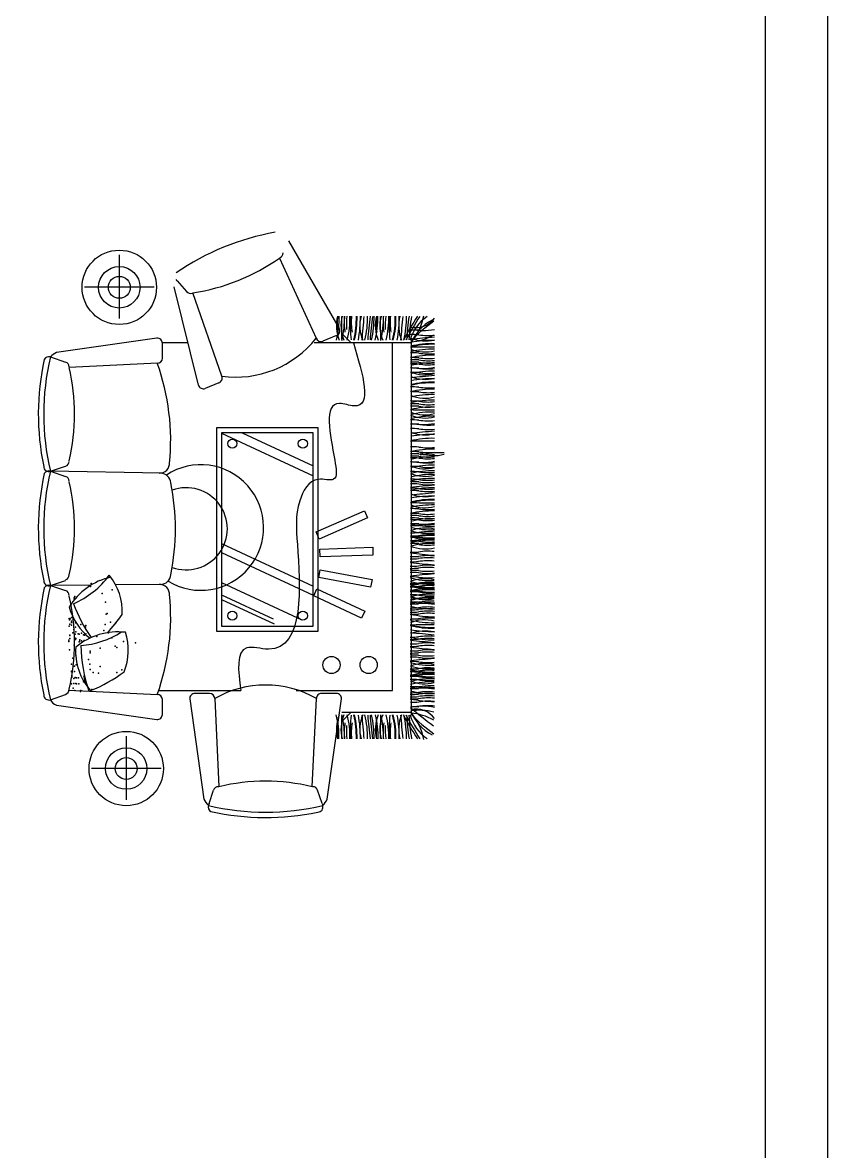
# Model space of a CAD drawing. Header units: inches. Extents: x 8.3 to 50.8, y 10.9 to 35.7.
# Drawn here: x 46.39 to 50.77, y 17.01 to 23.16 of the extents above; entities that cross this region are included whole.
import ezdxf

# ---------------------------------------------------------------- set-up
doc = ezdxf.new("R2010")
doc.units = ezdxf.units.IN
doc.header["$MEASUREMENT"] = 0
for name, color, linetype in [('02', 2, 'Continuous'), ('4', 4, 'Continuous'), ('kadrbm', 4, 'Continuous')]:
    doc.layers.add(name, color=color, linetype=linetype)

# ---------------------------------------------------------------- blocks, each defined once
blk = doc.blocks.new('kadrbm')
at = {"layer": 'kadrbm', "color": 4}
blk.add_lwpolyline([(0, 0), (0, 24.7972), (21, 24.7972), (21, 0), (0, 0)], close=True, dxfattribs=at)
blk.add_lwpolyline([(20.6631, 0.3257), (20.6631, 24.4603), (0.3369, 24.4603), (0.3369, 0.3257), (20.6631, 0.3257)], dxfattribs=at)

msp = doc.modelspace()

# ---------------------------------------------------------------- linework, layer by layer
at = {"layer": '02'}
for p, q in [((47.7896, 21.8772), (47.9904, 21.4402)), ((47.2339, 21.7534), (47.2273, 21.7612)), ((47.2339, 21.7534), (47.284, 21.6944)), ((47.4761, 21.2334), (47.3185, 21.6878)), ((48.1809, 21.4148), (48.1382, 21.4575)), ((48.5379, 21.4574), (48.5379, 21.4574)), ((48.6328, 21.4013), (48.6328, 21.4013)), ((46.5427, 21.3382), (46.6258, 21.3104)), ((47.1251, 21.3041), (46.6448, 21.2809)), ((47.9741, 20.9253), (47.4753, 20.9253)), ((47.4753, 20.9253), (47.4753, 19.8722)), ((47.4753, 20.9235), (47.9741, 20.6909)), ((47.5872, 20.9253), (47.9741, 20.7449)), ((47.9741, 19.8722), (47.9741, 20.9253)), ((46.5427, 20.7158), (46.6258, 20.7435)), ((47.1437, 20.7051), (46.5427, 20.7158)), ((46.5427, 20.7158), (46.6258, 20.6881)), ((47.9899, 20.385), (48.2531, 20.5007)), ((48.2531, 20.5007), (48.27, 20.4623)), ((48.27, 20.4623), (48.0068, 20.3466)), ((48.5456, 20.4216), (48.5456, 20.4216)), ((48.0068, 20.3466), (47.9899, 20.385)), ((47.4753, 20.3216), (47.9741, 20.089)), ((48.0107, 20.2916), (48.298, 20.3014)), ((48.0121, 20.2496), (48.0107, 20.2916)), ((48.298, 20.3014), (48.2995, 20.2595)), ((48.5456, 20.3337), (48.5456, 20.3337)), ((47.4753, 20.2733), (47.9741, 20.0407)), ((48.2995, 20.2595), (48.0121, 20.2496)), ((48.004, 20.1367), (48.0117, 20.178)), ((48.0117, 20.178), (48.2944, 20.1258)), ((46.5427, 20.0935), (46.6258, 20.1212)), ((46.7624, 20.1392), (46.7624, 20.1392)), ((46.8076, 20.1274), (46.8076, 20.1274)), ((46.8197, 20.1262), (46.8197, 20.1262)), ((47.4753, 20.1091), (47.9113, 19.9058)), ((48.2867, 20.0845), (48.004, 20.1367)), ((48.2944, 20.1258), (48.2867, 20.0845)), ((46.7645, 20.0958), (46.5427, 20.0935)), ((46.5427, 20.0935), (46.6258, 20.0658)), ((47.1432, 20.0996), (46.8979, 20.0971)), ((47.9765, 20.0377), (47.9943, 20.0757)), ((47.9943, 20.0757), (48.2549, 19.9543)), ((48.5443, 20.0895), (48.5443, 20.0895)), ((47.4753, 20.0428), (47.7553, 19.9122)), ((47.4753, 20.0176), (47.7606, 19.8846)), ((48.2371, 19.9162), (47.9765, 20.0377)), ((48.5443, 20.0016), (48.5443, 20.0016)), ((48.5443, 19.9988), (48.5443, 19.9988)), ((48.2549, 19.9543), (48.2371, 19.9162)), ((46.6455, 19.8791), (46.6455, 19.8791)), ((47.4753, 19.8722), (47.9741, 19.8722)), ((46.9317, 19.8602), (46.9317, 19.8602)), ((46.6999, 19.7942), (46.6999, 19.7942)), ((46.7236, 19.7901), (46.7236, 19.7901)), ((46.67, 19.6212), (46.67, 19.6212)), ((48.5443, 19.6283), (48.5443, 19.6283)), ((46.6812, 19.5877), (46.6812, 19.5877)), ((46.6918, 19.5873), (46.6918, 19.5873)), ((46.5427, 19.4712), (46.6258, 19.4989)), ((46.6443, 19.5235), (47.1247, 19.5003)), ((48.5443, 19.5404), (48.5443, 19.5404)), ((47.4374, 19.478), (47.4607, 18.9976)), ((47.9685, 18.9976), (47.9917, 19.478)), ((48.5379, 19.4608), (48.5379, 19.4608)), ((48.1809, 19.4038), (48.1382, 19.3611)), ((48.5455, 19.4296), (48.5455, 19.4296)), ((47.1375, 19.1627), (47.1375, 19.1627)), ((47.1561, 19.1242), (47.1561, 19.1242)), ((47.4067, 18.9053), (47.4311, 18.9787)), ((48.0225, 18.9053), (47.998, 18.9787)), ((47.4067, 18.9053), (47.4034, 18.8955)), ((48.0225, 18.9053), (48.0257, 18.8955))]:
    msp.add_line(p, q, dxfattribs=at)
for centre, radius in [((46.918, 21.7177), 0.2025), ((48.0737, 19.6608), 0.0468), ((48.2762, 19.6608), 0.0468), ((46.9556, 19.0964), 0.2025)]:
    msp.add_circle(centre, radius, dxfattribs=at)
for centre, radius, start, end in [((47.7823, 21.9041), 0.0277, 291.90013, 3.46518), ((47.1565, 22.7713), 1.0956, 278.50015, 305.30011), ((47.3051, 21.7123), 0.0277, 220.33508, 291.90013), ((48.3028, 21.508), 0.2024, 165.13868, 202.69016), ((47.6222, 21.5482), 0.4936, 346.14265, 1.36693), ((48.3974, 21.5248), 0.293, 173.11705, 190.06509), ((48.3276, 21.5084), 0.2024, 165.13868, 202.69016), ((52.3533, 21.5299), 4.2255, 179.60659, 181.37204), ((47.6512, 21.5486), 0.4936, 346.14265, 1.36693), ((48.4356, 21.5251), 0.293, 173.11705, 190.06509), ((48.6112, 21.5089), 0.4567, 173.55867, 182.55652), ((47.6804, 21.5483), 0.4936, 346.14265, 1.36693), ((48.8423, 21.5078), 0.6667, 175.49364, 186.62982), ((48.4741, 21.525), 0.293, 173.11705, 190.06509), ((47.7157, 21.5482), 0.4936, 346.14265, 1.36693), ((47.7193, 21.5482), 0.4936, 346.14265, 1.36693), ((47.5754, 21.5489), 0.6554, 349.59608, 0.98046), ((48.4302, 21.508), 0.2024, 165.13868, 202.69016), ((53.9822, 20.9771), 5.7615, 174.19829, 175.48538), ((47.7765, 21.5484), 0.4936, 346.14265, 1.36693), ((49.6794, 21.3483), 1.4109, 171.37714, 176.63558), ((49.6925, 21.348), 1.4109, 171.37714, 176.63558), ((47.8118, 21.5481), 0.4936, 346.14265, 1.36693), ((47.8322, 21.5485), 0.4936, 346.14265, 1.36693), ((48.5144, 21.508), 0.2024, 165.13868, 202.69016), ((48.609, 21.5248), 0.293, 173.11705, 190.06509), ((48.5392, 21.5084), 0.2024, 165.13868, 202.69016), ((52.5649, 21.5299), 4.2255, 179.60659, 181.37204), ((47.8628, 21.5486), 0.4936, 346.14265, 1.36693), ((48.6472, 21.5251), 0.293, 173.11705, 190.06509), ((48.8228, 21.5089), 0.4567, 173.55867, 182.55652), ((47.892, 21.5483), 0.4936, 346.14265, 1.36693), ((49.0539, 21.5078), 0.6667, 175.49364, 186.62982), ((48.6857, 21.525), 0.293, 173.11705, 190.06509), ((47.9273, 21.5482), 0.4936, 346.14265, 1.36693), ((47.9309, 21.5482), 0.4936, 346.14265, 1.36693), ((47.787, 21.5489), 0.6554, 349.59608, 0.98046), ((48.6418, 21.508), 0.2024, 165.13868, 202.69016), ((54.1938, 20.9771), 5.7615, 174.19829, 175.48538), ((49.7575, 20.7649), 1.4527, 146.82194, 152.73315), ((47.9881, 21.5484), 0.4936, 346.14265, 1.36693), ((49.7706, 20.7646), 1.4527, 146.82194, 152.73315), ((49.891, 21.3483), 1.4109, 171.37714, 176.63558), ((49.9041, 21.348), 1.4109, 171.37714, 176.63558), ((48.7088, 21.3786), 0.213, 122.27123, 166.00651), ((48.2028, 21.6491), 0.3838, 321.9231, 347.04771), ((48.5328, 21.624), 0.1261, 257.19461, 324.09429), ((48.7361, 21.3164), 0.2496, 117.30329, 157.88189), ((49.1341, 20.8228), 0.8706, 125.31527, 136.284), ((48.0912, 21.4807), 0.0277, 291.90013, 26.29883), ((48.4456, 18.2173), 3.2681, 88.18909, 88.97752), ((48.4457, 18.1928), 3.2681, 88.18909, 88.97752), ((48.5711, 21.8105), 0.3282, 258.41121, 281.24547), ((48.5829, 21.6281), 0.2024, 247.30984, 284.86132), ((48.4828, 21.7151), 0.2958, 274.27565, 299.86497), ((48.6231, 20.9173), 0.4936, 88.63307, 103.85735), ((48.6231, 20.9136), 0.4936, 88.63307, 103.85735), ((48.052, 27.1802), 5.7615, 274.51462, 275.80171), ((48.6238, 20.7733), 0.6554, 89.01954, 100.40392), ((48.6002, 21.7478), 0.293, 259.93491, 276.88295), ((48.6049, 25.6184), 4.2255, 268.62796, 270.39341), ((48.4454, 18.0933), 3.2681, 88.18909, 88.97752), ((48.583, 21.5678), 0.2024, 247.30984, 284.86132), ((48.6232, 20.8872), 0.4936, 88.63307, 103.85735), ((48.6233, 20.8546), 0.4936, 88.63307, 103.85735), ((48.5999, 21.6483), 0.293, 259.93491, 276.88295), ((46.617, 21.2842), 0.0277, 0, 71.56505), ((45.579, 21.027), 1.0956, 346.60002, 13.39998), ((48.4455, 18.0674), 3.2681, 88.18909, 88.97752), ((48.4455, 18.0558), 3.2681, 88.18909, 88.97752), ((48.4455, 18.0429), 3.2681, 88.18909, 88.97752), ((48.4456, 18.0334), 3.2681, 88.18909, 88.97752), ((48.4456, 18.0108), 3.2681, 88.18909, 88.97752), ((48.6234, 20.8121), 0.4936, 88.63307, 103.85735), ((48.5711, 21.604), 0.3282, 258.41121, 281.24547), ((48.6, 21.6224), 0.293, 259.93491, 276.88295), ((48.6, 21.6108), 0.293, 259.93491, 276.88295), ((48.6, 21.5979), 0.293, 259.93491, 276.88295), ((48.6001, 21.5884), 0.293, 259.93491, 276.88295), ((48.6001, 21.5658), 0.293, 259.93491, 276.88295), ((48.4457, 17.9863), 3.2681, 88.18909, 88.97752), ((48.5829, 21.4188), 0.2024, 247.30984, 284.86132), ((48.5833, 21.4437), 0.2024, 247.30984, 284.86132), ((48.6235, 20.7674), 0.4936, 88.63307, 103.85735), ((48.052, 26.9708), 5.7615, 274.51462, 275.80171), ((48.6238, 20.564), 0.6554, 89.01954, 100.40392), ((48.6002, 21.5413), 0.293, 259.93491, 276.88295), ((48.4454, 17.9078), 3.2681, 88.18909, 88.97752), ((48.6231, 20.7079), 0.4936, 88.63307, 103.85735), ((48.6231, 20.7043), 0.4936, 88.63307, 103.85735), ((48.6233, 20.669), 0.4936, 88.63307, 103.85735), ((48.5999, 21.4627), 0.293, 259.93491, 276.88295), ((48.4453, 17.831), 3.2681, 88.18909, 88.97752), ((48.4455, 17.8819), 3.2681, 88.18909, 88.97752), ((48.5833, 21.3162), 0.2024, 247.30984, 284.86132), ((48.6234, 20.6092), 0.4936, 88.63307, 103.85735), ((48.6235, 20.6398), 0.4936, 88.63307, 103.85735), ((48.5998, 21.386), 0.293, 259.93491, 276.88295), ((48.6, 21.4368), 0.293, 259.93491, 276.88295), ((48.6049, 25.2758), 4.2255, 268.62796, 270.39341), ((48.4455, 17.816), 3.2681, 88.18909, 88.97752), ((48.4455, 17.8031), 3.2681, 88.18909, 88.97752), ((48.583, 21.2253), 0.2024, 247.30984, 284.86132), ((48.6232, 20.5447), 0.4936, 88.63307, 103.85735), ((48.6234, 20.5723), 0.4936, 88.63307, 103.85735), ((48.6, 21.371), 0.293, 259.93491, 276.88295), ((48.6, 21.3581), 0.293, 259.93491, 276.88295), ((48.4456, 17.7279), 3.2681, 88.18909, 88.97752), ((48.4456, 17.7053), 3.2681, 88.18909, 88.97752), ((48.5828, 21.2082), 0.2024, 247.30984, 284.86132), ((48.623, 20.5226), 0.4936, 88.63307, 103.85735), ((48.5711, 21.2985), 0.3282, 258.41121, 281.24547), ((48.6001, 21.2829), 0.293, 259.93491, 276.88295), ((48.6001, 21.2603), 0.293, 259.93491, 276.88295), ((48.4457, 17.6809), 3.2681, 88.18909, 88.97752), ((48.5829, 21.1162), 0.2024, 247.30984, 284.86132), ((48.052, 26.6682), 5.7615, 274.51462, 275.80171), ((48.6238, 20.2614), 0.6554, 89.01954, 100.40392), ((48.6002, 21.2358), 0.293, 259.93491, 276.88295), ((48.6049, 25.1064), 4.2255, 268.62796, 270.39341), ((48.4454, 17.5813), 3.2681, 88.18909, 88.97752), ((48.6231, 20.4016), 0.4936, 88.63307, 103.85735), ((48.5999, 21.1363), 0.293, 259.93491, 276.88295), ((48.4455, 17.5554), 3.2681, 88.18909, 88.97752), ((48.4455, 17.5439), 3.2681, 88.18909, 88.97752), ((48.4455, 17.5309), 3.2681, 88.18909, 88.97752), ((48.4456, 17.5214), 3.2681, 88.18909, 88.97752), ((48.6233, 20.3426), 0.4936, 88.63307, 103.85735), ((48.6234, 20.3002), 0.4936, 88.63307, 103.85735), ((48.6, 21.1104), 0.293, 259.93491, 276.88295), ((48.6, 21.0988), 0.293, 259.93491, 276.88295), ((48.6, 21.0859), 0.293, 259.93491, 276.88295), ((48.6001, 21.0764), 0.293, 259.93491, 276.88295), ((48.635, 21.0039), 0.2024, 247.30984, 284.86132), ((48.6752, 20.3233), 0.4936, 88.63307, 103.85735), ((46.617, 20.7698), 0.0277, 288.43495, 0), ((47.3617, 20.4093), 0.342, 238.57213, 123.24076), ((48.4456, 17.4988), 3.2681, 88.18909, 88.97752), ((48.4457, 17.4744), 3.2681, 88.18909, 88.97752), ((48.5711, 21.092), 0.3282, 258.41121, 281.24547), ((48.5833, 20.9318), 0.2024, 247.30984, 284.86132), ((48.6235, 20.2554), 0.4936, 88.63307, 103.85735), ((48.6001, 21.0538), 0.293, 259.93491, 276.88295), ((48.6002, 21.0293), 0.293, 259.93491, 276.88295), ((46.617, 20.6618), 0.0277, 0, 71.56505), ((48.4453, 17.4466), 3.2681, 88.18909, 88.97752), ((48.4452, 17.4047), 3.2681, 88.18909, 88.97752), ((48.5828, 20.8904), 0.2024, 247.30984, 284.86132), ((48.623, 20.2048), 0.4936, 88.63307, 103.85735), ((48.623, 20.1832), 0.4936, 88.63307, 103.85735), ((48.6234, 20.2247), 0.4936, 88.63307, 103.85735), ((48.5997, 20.9596), 0.293, 259.93491, 276.88295), ((48.5998, 21.0015), 0.293, 259.93491, 276.88295), ((45.579, 20.4047), 1.0956, 346.60002, 13.39998), ((47.2828, 20.4024), 0.2237, 249.81675, 110.16066), ((48.445, 17.3558), 3.2681, 88.18909, 88.97752), ((48.4452, 17.3432), 3.2681, 88.18909, 88.97752), ((48.4453, 17.3917), 3.2681, 88.18909, 88.97752), ((48.4457, 17.3799), 3.2681, 88.18909, 88.97752), ((49.6466, 9.7306), 10.9565, 95.30083, 95.98346), ((48.6229, 20.1322), 0.4936, 88.63307, 103.85735), ((48.052, 26.3316), 5.7615, 274.51462, 275.80171), ((48.5995, 20.9108), 0.293, 259.93491, 276.88295), ((48.5996, 20.8982), 0.293, 259.93491, 276.88295), ((48.5998, 20.9467), 0.293, 259.93491, 276.88295), ((48.6002, 20.9349), 0.293, 259.93491, 276.88295), ((48.6049, 24.7698), 4.2255, 268.62796, 270.39341), ((48.5829, 20.7796), 0.2024, 247.30984, 284.86132), ((48.6231, 20.0687), 0.4936, 88.63307, 103.85735), ((48.6231, 20.0651), 0.4936, 88.63307, 103.85735), ((48.6238, 19.9248), 0.6554, 89.01954, 100.40392), ((48.4454, 17.2448), 3.2681, 88.18909, 88.97752), ((48.4455, 17.2189), 3.2681, 88.18909, 88.97752), ((48.583, 20.7193), 0.2024, 247.30984, 284.86132), ((48.6232, 20.0387), 0.4936, 88.63307, 103.85735), ((48.6233, 20.0061), 0.4936, 88.63307, 103.85735), ((48.5999, 20.7998), 0.293, 259.93491, 276.88295), ((48.6, 20.7739), 0.293, 259.93491, 276.88295), ((48.4452, 23.6871), 3.2681, 271.02248, 271.81091), ((48.4455, 17.2073), 3.2681, 88.18909, 88.97752), ((48.4455, 17.1943), 3.2681, 88.18909, 88.97752), ((48.4456, 17.1848), 3.2681, 88.18909, 88.97752), ((48.4456, 17.1623), 3.2681, 88.18909, 88.97752), ((48.623, 20.9086), 0.4936, 256.14265, 271.36693), ((48.6234, 19.9636), 0.4936, 88.63307, 103.85735), ((48.5711, 20.7554), 0.3282, 258.41121, 281.24547), ((48.5997, 20.1322), 0.293, 83.11705, 100.06509), ((48.6, 20.7623), 0.293, 259.93491, 276.88295), ((48.6, 20.7493), 0.293, 259.93491, 276.88295), ((48.6001, 20.7398), 0.293, 259.93491, 276.88295), ((48.6001, 20.7172), 0.293, 259.93491, 276.88295), ((48.445, 23.6309), 3.2681, 271.02248, 271.81091), ((48.4453, 23.6481), 3.2681, 271.02248, 271.81091), ((48.4457, 17.091), 3.2681, 88.18909, 88.97752), ((49.6466, 31.2561), 10.9565, 264.01654, 264.69917), ((48.5828, 20.2043), 0.2024, 75.13868, 112.69016), ((48.623, 20.8899), 0.4936, 256.14265, 271.36693), ((48.6234, 20.87), 0.4936, 256.14265, 271.36693), ((48.5833, 20.5484), 0.2024, 247.30984, 284.86132), ((48.6235, 19.872), 0.4936, 88.63307, 103.85735), ((48.5995, 20.0759), 0.293, 83.11705, 100.06509), ((48.5998, 20.0931), 0.293, 83.11705, 100.06509), ((48.6002, 20.6459), 0.293, 259.93491, 276.88295), ((48.4452, 17.0681), 3.2681, 88.18909, 88.97752), ((48.4453, 17.0552), 3.2681, 88.18909, 88.97752), ((48.4457, 23.6068), 3.2681, 271.02248, 271.81091), ((48.5828, 20.495), 0.2024, 247.30984, 284.86132), ((48.623, 19.8466), 0.4936, 88.63307, 103.85735), ((48.6234, 19.8293), 0.4936, 88.63307, 103.85735), ((48.5997, 20.6231), 0.293, 259.93491, 276.88295), ((48.5998, 20.6061), 0.293, 259.93491, 276.88295), ((48.6002, 20.0518), 0.293, 83.11705, 100.06509), ((48.4437, 23.5423), 3.2681, 271.02248, 271.81091), ((48.444, 23.5063), 3.2681, 271.02248, 271.81091), ((48.4444, 23.5182), 3.2681, 271.02248, 271.81091), ((49.6454, 31.1675), 10.9565, 264.01654, 264.69917), ((48.5982, 19.9873), 0.293, 83.11705, 100.06509), ((48.5985, 19.9514), 0.293, 83.11705, 100.06509), ((48.5989, 19.9632), 0.293, 83.11705, 100.06509), ((48.4437, 23.4902), 3.2681, 271.02248, 271.81091), ((48.444, 23.4543), 3.2681, 271.02248, 271.81091), ((48.444, 16.9087), 3.2681, 88.18909, 88.97752), ((48.4444, 23.4662), 3.2681, 271.02248, 271.81091), ((49.6454, 31.1155), 10.9565, 264.01654, 264.69917), ((48.5982, 19.9353), 0.293, 83.11705, 100.06509), ((48.5985, 19.8993), 0.293, 83.11705, 100.06509), ((48.5985, 20.4637), 0.293, 259.93491, 276.88295), ((48.5989, 19.9112), 0.293, 83.11705, 100.06509), ((46.617, 20.1508), 0.0277, 288.43495, 0), ((46.9489, 19.7903), 0.3568, 102.48594, 148.35937), ((46.4757, 20.437), 0.483, 293.52068, 323.42411), ((46.6199, 19.9512), 0.314, 357.20311, 39.10049), ((48.4437, 16.8728), 3.2681, 88.18909, 88.97752), ((48.4444, 16.8969), 3.2681, 88.18909, 88.97752), ((49.6454, 9.2476), 10.9565, 95.30083, 95.98346), ((48.5815, 19.9282), 0.2024, 75.13868, 112.69016), ((48.6217, 20.6138), 0.4936, 256.14265, 271.36693), ((48.6222, 20.5939), 0.4936, 256.14265, 271.36693), ((48.5982, 20.4278), 0.293, 259.93491, 276.88295), ((48.5985, 19.8171), 0.293, 83.11705, 100.06509), ((48.5989, 20.4519), 0.293, 259.93491, 276.88295), ((46.617, 20.0395), 0.0277, 0, 71.56505), ((48.4437, 16.7923), 3.2681, 88.18909, 88.97752), ((48.444, 23.372), 3.2681, 271.02248, 271.81091), ((48.444, 23.368), 3.2681, 271.02248, 271.81091), ((48.444, 23.3551), 3.2681, 271.02248, 271.81091), ((48.4444, 16.8164), 3.2681, 88.18909, 88.97752), ((48.4444, 23.3322), 3.2681, 271.02248, 271.81091), ((49.6454, 9.167), 10.9565, 95.30083, 95.98346), ((48.6218, 20.5766), 0.4936, 256.14265, 271.36693), ((48.6222, 19.5532), 0.4936, 88.63307, 103.85735), ((48.582, 19.8748), 0.2024, 75.13868, 112.69016), ((48.6222, 20.5512), 0.4936, 256.14265, 271.36693), ((48.5982, 20.3473), 0.293, 259.93491, 276.88295), ((48.5985, 19.8131), 0.293, 83.11705, 100.06509), ((48.5985, 19.8001), 0.293, 83.11705, 100.06509), ((48.5989, 20.3714), 0.293, 259.93491, 276.88295), ((48.5989, 19.7773), 0.293, 83.11705, 100.06509), ((45.579, 19.7823), 1.0956, 346.60002, 13.39998), ((47.4592, 20.287), 0.8432, 200.31913, 214.48171), ((48.444, 16.7751), 3.2681, 88.18909, 88.97752), ((48.444, 16.736), 3.2681, 88.18909, 88.97752), ((48.4444, 23.2609), 3.2681, 271.02248, 271.81091), ((48.5815, 20.2218), 0.2024, 247.30984, 284.86132), ((48.5815, 20.2189), 0.2024, 247.30984, 284.86132), ((48.6217, 19.5362), 0.4936, 88.63307, 103.85735), ((48.6217, 19.5333), 0.4936, 88.63307, 103.85735), ((48.6218, 19.5146), 0.4936, 88.63307, 103.85735), ((48.5698, 19.6678), 0.3282, 78.75453, 101.58879), ((48.5985, 20.3301), 0.293, 259.93491, 276.88295), ((48.5985, 20.291), 0.293, 259.93491, 276.88295), ((48.5988, 19.7059), 0.293, 83.11705, 100.06509), ((46.9529, 20.0591), 0.3184, 194.86653, 232.36151), ((46.3143, 20.3551), 0.7478, 316.04619, 325.90025), ((48.4442, 23.2043), 3.2681, 271.02248, 271.81091), ((48.4443, 23.2383), 3.2681, 271.02248, 271.81091), ((48.4443, 23.2288), 3.2681, 271.02248, 271.81091), ((48.4442, 23.2159), 3.2681, 271.02248, 271.81091), ((48.622, 20.4171), 0.4936, 256.14265, 271.36693), ((48.6221, 20.4596), 0.4936, 256.14265, 271.36693), ((48.5987, 19.6609), 0.293, 83.11705, 100.06509), ((48.5987, 19.6493), 0.293, 83.11705, 100.06509), ((48.5988, 19.6834), 0.293, 83.11705, 100.06509), ((48.5988, 19.6739), 0.293, 83.11705, 100.06509), ((48.6036, 15.6534), 4.2255, 89.60659, 91.37204), ((48.4441, 23.1784), 3.2681, 271.02248, 271.81091), ((48.5817, 19.7039), 0.2024, 75.13868, 112.69016), ((48.6219, 20.3581), 0.4936, 256.14265, 271.36693), ((48.6218, 20.3544), 0.4936, 256.14265, 271.36693), ((48.6219, 20.3845), 0.4936, 256.14265, 271.36693), ((48.5986, 19.6234), 0.293, 83.11705, 100.06509), ((46.9114, 19.4785), 0.3623, 83.67016, 129.54359), ((46.6683, 20.2551), 0.4904, 274.70491, 302.25195), ((46.6478, 19.7409), 0.3188, 338.38733, 17.84375), ((48.4437, 23.0674), 3.2681, 271.02248, 271.81091), ((48.4439, 23.08), 3.2681, 271.02248, 271.81091), ((48.6216, 20.291), 0.4936, 256.14265, 271.36693), ((48.5816, 19.6436), 0.2024, 75.13868, 112.69016), ((48.6226, 20.4984), 0.6554, 259.59608, 270.98046), ((48.0507, 14.0916), 5.7615, 84.19829, 85.48538), ((48.5982, 19.5124), 0.293, 83.11705, 100.06509), ((48.5984, 19.525), 0.293, 83.11705, 100.06509), ((47.0032, 19.7357), 0.3233, 176.05076, 221.51153), ((47.5644, 19.7888), 0.8562, 181.50336, 198.44009), ((48.4437, 23.029), 3.2681, 271.02248, 271.81091), ((48.4444, 23.0433), 3.2681, 271.02248, 271.81091), ((48.4444, 23.0049), 3.2681, 271.02248, 271.81091), ((49.6454, 30.6926), 10.9565, 264.01654, 264.69917), ((49.6454, 30.6542), 10.9565, 264.01654, 264.69917), ((48.5982, 19.474), 0.293, 83.11705, 100.06509), ((48.5989, 19.4883), 0.293, 83.11705, 100.06509), ((48.5989, 19.4499), 0.293, 83.11705, 100.06509), ((48.4437, 16.4116), 3.2681, 88.18909, 88.97752), ((48.444, 22.9931), 3.2681, 271.02248, 271.81091), ((48.444, 16.4475), 3.2681, 88.18909, 88.97752), ((48.4444, 16.4357), 3.2681, 88.18909, 88.97752), ((49.6454, 8.7863), 10.9565, 95.30083, 95.98346), ((48.5982, 19.9666), 0.293, 259.93491, 276.88295), ((48.5985, 19.4381), 0.293, 83.11705, 100.06509), ((48.5985, 20.0025), 0.293, 259.93491, 276.88295), ((48.5989, 19.9906), 0.293, 259.93491, 276.88295), ((46.4864, 20.2292), 0.7593, 291.21258, 307.08448), ((48.444, 22.9068), 3.2681, 271.02248, 271.81091), ((48.444, 22.8938), 3.2681, 271.02248, 271.81091), ((48.4444, 16.3551), 3.2681, 88.18909, 88.97752), ((49.6454, 8.7058), 10.9565, 95.30083, 95.98346), ((48.5815, 19.4669), 0.2024, 75.13868, 112.69016), ((48.6217, 20.1526), 0.4936, 256.14265, 271.36693), ((48.6218, 20.1153), 0.4936, 256.14265, 271.36693), ((48.6222, 20.1326), 0.4936, 256.14265, 271.36693), ((48.582, 19.4136), 0.2024, 75.13868, 112.69016), ((48.5985, 19.3518), 0.293, 83.11705, 100.06509), ((48.5985, 19.3389), 0.293, 83.11705, 100.06509), ((48.5989, 19.9101), 0.293, 259.93491, 276.88295), ((46.9721, 22.6992), 3.1286, 265.36553, 265.36626), ((47.4202, 19.7716), 0.7171, 193.52397, 197.46375), ((48.4437, 16.331), 3.2681, 88.18909, 88.97752), ((48.444, 16.3138), 3.2681, 88.18909, 88.97752), ((48.4444, 22.871), 3.2681, 271.02248, 271.81091), ((48.5815, 19.7605), 0.2024, 247.30984, 284.86132), ((48.6217, 19.0749), 0.4936, 88.63307, 103.85735), ((48.6222, 19.092), 0.4936, 88.63307, 103.85735), ((48.6222, 20.09), 0.4936, 256.14265, 271.36693), ((48.5982, 19.886), 0.293, 259.93491, 276.88295), ((48.5985, 19.8688), 0.293, 259.93491, 276.88295), ((48.5989, 19.316), 0.293, 83.11705, 100.06509), ((46.6073, 19.5316), 0.0375, 299.46139, 355.2143), ((48.444, 16.2748), 3.2681, 88.18909, 88.97752), ((48.4443, 22.7771), 3.2681, 271.02248, 271.81091), ((48.4443, 22.7676), 3.2681, 271.02248, 271.81091), ((48.4444, 22.7997), 3.2681, 271.02248, 271.81091), ((48.6218, 19.0533), 0.4936, 88.63307, 103.85735), ((48.5698, 19.2065), 0.3282, 78.75453, 101.58879), ((48.6221, 19.9983), 0.4936, 256.14265, 271.36693), ((48.5985, 19.8298), 0.293, 259.93491, 276.88295), ((48.5987, 19.1997), 0.293, 83.11705, 100.06509), ((48.5988, 19.2447), 0.293, 83.11705, 100.06509), ((48.5988, 19.2221), 0.293, 83.11705, 100.06509), ((48.5988, 19.2126), 0.293, 83.11705, 100.06509), ((48.4442, 22.7431), 3.2681, 271.02248, 271.81091), ((48.4442, 22.7547), 3.2681, 271.02248, 271.81091), ((48.622, 19.9559), 0.4936, 256.14265, 271.36693), ((48.4457, 22.7254), 3.2681, 271.02248, 271.81091), ((48.4456, 22.7009), 3.2681, 271.02248, 271.81091), ((48.5711, 19.1077), 0.3282, 78.75453, 101.58879), ((48.5987, 19.1881), 0.293, 83.11705, 100.06509), ((48.6001, 19.1459), 0.293, 83.11705, 100.06509), ((48.6002, 19.1704), 0.293, 83.11705, 100.06509), ((47.6206, 19.2701), 0.4936, 358.63307, 13.85735), ((48.3028, 19.3106), 0.2024, 157.30984, 194.86132), ((48.3276, 19.3102), 0.2024, 157.30984, 194.86132), ((52.3533, 19.2887), 4.2255, 178.62796, 180.39341), ((47.6512, 19.2701), 0.4936, 358.63307, 13.85735), ((47.6804, 19.2703), 0.4936, 358.63307, 13.85735), ((48.8423, 19.3108), 0.6667, 173.37018, 184.50636), ((47.7157, 19.2704), 0.4936, 358.63307, 13.85735), ((47.7193, 19.2704), 0.4936, 358.63307, 13.85735), ((47.5754, 19.2697), 0.6554, 359.01954, 10.40392), ((48.4302, 19.3107), 0.2024, 157.30984, 194.86132), ((53.9822, 19.8416), 5.7615, 184.51462, 185.80171), ((47.7765, 19.2702), 0.4936, 358.63307, 13.85735), ((49.6794, 19.4703), 1.4109, 183.36442, 188.62286), ((49.6925, 19.4706), 1.4109, 183.36442, 188.62286), ((47.8118, 19.2706), 0.4936, 358.63307, 13.85735), ((48.5144, 19.3106), 0.2024, 157.30984, 194.86132), ((47.8338, 19.2704), 0.4936, 358.63307, 13.85735), ((48.5392, 19.3102), 0.2024, 157.30984, 194.86132), ((52.5649, 19.2887), 4.2255, 178.62796, 180.39341), ((47.8628, 19.2701), 0.4936, 358.63307, 13.85735), ((47.892, 19.2703), 0.4936, 358.63307, 13.85735), ((49.0539, 19.3108), 0.6667, 173.37018, 184.50636), ((47.9273, 19.2704), 0.4936, 358.63307, 13.85735), ((47.9309, 19.2704), 0.4936, 358.63307, 13.85735), ((47.787, 19.2697), 0.6554, 359.01954, 10.40392), ((48.6418, 19.3107), 0.2024, 157.30984, 194.86132), ((54.1938, 19.8416), 5.7615, 184.51462, 185.80171), ((49.7575, 20.0537), 1.4527, 207.26685, 213.17806), ((47.9881, 19.2702), 0.4936, 358.63307, 13.85735), ((49.7706, 20.054), 1.4527, 207.26685, 213.17806), ((49.891, 19.4703), 1.4109, 183.36442, 188.62286), ((49.9041, 19.4706), 1.4109, 183.36442, 188.62286), ((48.7088, 19.44), 0.213, 193.99349, 237.72877), ((51.0649, 22.4987), 3.9979, 230.15682, 232.45592), ((48.5328, 19.2942), 0.1261, 35.90571, 102.80539), ((48.5492, 19.0576), 0.356, 76.72146, 97.14908), ((48.7361, 19.5022), 0.2496, 202.11811, 242.69671), ((48.2028, 19.1695), 0.3838, 12.95229, 38.0769), ((48.4828, 19.1035), 0.2958, 60.13503, 85.72435), ((49.1341, 19.9958), 0.8706, 223.716, 234.68473), ((48.3974, 19.2938), 0.293, 169.93491, 186.88295), ((48.4356, 19.2935), 0.293, 169.93491, 186.88295), ((48.6112, 19.3097), 0.4567, 177.44348, 186.44133), ((48.4741, 19.2937), 0.293, 169.93491, 186.88295), ((48.609, 19.2938), 0.293, 169.93491, 186.88295), ((48.6472, 19.2935), 0.293, 169.93491, 186.88295), ((48.8228, 19.3097), 0.4567, 177.44348, 186.44133), ((48.6857, 19.2937), 0.293, 169.93491, 186.88295), ((47.7146, 17.9319), 1.0956, 76.60002, 103.39998), ((47.4574, 18.9699), 0.0277, 90, 161.56505), ((47.9717, 18.9699), 0.0277, 18.43495, 90), ((47.7146, 20.2039), 1.3449, 256.62189, 283.37811)]:
    msp.add_arc(centre, radius, start, end, dxfattribs=at)
msp.add_open_spline([(48.1928, 21.4148), (48.2451, 21.2401), (48.3096, 21.0246), (48.017, 21.1285), (48.0787, 20.8618), (48.1128, 20.6475), (47.9632, 20.6975), (47.8716, 20.5169), (47.895, 20.2375), (47.9328, 19.6742), (47.5457, 19.7907), (47.5657, 19.6291), (47.579, 19.5218)], degree=3, knots=[0, 0, 0, 0, 343.011975, 423.074451, 732.169905, 837.370903, 920.218536, 1075.639903, 1312.496928, 1904.471801, 2022.65069, 2256.442261, 2256.442261, 2256.442261, 2256.442261], dxfattribs=at)
for p in [(46.7603, 20.0874), (46.7641, 20.105), (46.8255, 20.0491), (46.8787, 20.0692), (46.6727, 20.0186), (46.673, 20.0261), (46.6755, 20.0336), (46.8437, 20.0035), (46.8472, 19.9369), (46.8514, 19.9402), (46.6447, 19.8721), (46.645, 19.9134), (46.6473, 19.9061), (46.6486, 19.8824), (46.6495, 19.9123), (46.6577, 19.8773), (46.6579, 19.8999), (46.6583, 19.9186), (46.6583, 19.8922), (46.679, 19.89), (46.6803, 19.8662), (46.7084, 19.8814), (46.7331, 19.8673), (46.7359, 19.8749), (46.8411, 19.8805), (46.8696, 19.8946), (46.8969, 19.887), (46.6478, 19.8052), (46.6488, 19.8237), (46.6489, 19.8205), (46.6651, 19.836), (46.6699, 19.8536), (46.6733, 19.8101), (46.6781, 19.8277), (46.6806, 19.8044), (46.6815, 19.8418), (46.6944, 19.8295), (46.6994, 19.8286), (46.7121, 19.834), (46.7231, 19.8244), (46.7276, 19.8233), (46.7358, 19.8299), (46.7952, 19.8163), (46.8346, 19.8487), (46.8593, 19.835), (46.8774, 19.8079), (46.643, 19.7951), (46.643, 19.7876), (46.6469, 19.7429), (46.6715, 19.768), (46.679, 19.799), (46.6797, 19.7421), (46.6991, 19.7872), (46.7005, 19.7893), (46.703, 19.7976), (46.7121, 19.7925), (46.7267, 19.7935), (46.8135, 19.7525), (46.8956, 19.7624), (46.9038, 19.7563), (46.9409, 19.7889), (47.0057, 19.7815), (46.6651, 19.6974), (46.6806, 19.7133), (46.7499, 19.6911), (46.759, 19.735), (46.759, 19.7275), (46.6584, 19.6268), (46.6585, 19.6651), (46.6585, 19.6236), (46.6731, 19.6246), (46.674, 19.6544), (46.6822, 19.661), (46.6828, 19.6608), (46.7581, 19.6652), (46.759, 19.6365), (46.7763, 19.6197), (46.8044, 19.6159), (46.8135, 19.6523), (46.9038, 19.6197), (46.9318, 19.6341), (46.6574, 19.5584), (46.6586, 19.6026), (46.6587, 19.5949), (46.6588, 19.5976), (46.6602, 19.6016), (46.67, 19.5873), (46.6704, 19.5601), (46.6768, 19.5917), (46.6808, 19.5597), (46.6842, 19.5909), (46.6843, 19.5911), (46.6853, 19.5586), (46.6949, 19.5907), (46.6971, 19.5586), (46.723, 19.569), (46.6671, 19.5338), (46.6749, 19.5208), (46.7058, 19.5161), (46.7089, 19.5218), (46.7681, 19.5272)]:
    msp.add_point(p, dxfattribs=at)
at = {"layer": '4'}
for p, q in [((47.8399, 21.9708), (48.116, 21.493)), ((46.918, 21.8949), (46.918, 21.547)), ((47.1076, 21.7177), (46.7283, 21.7177)), ((47.3488, 21.1846), (47.2174, 21.7206)), ((47.123, 21.4404), (46.5766, 21.3624)), ((47.2924, 21.4148), (47.1528, 21.4148)), ((47.1528, 21.3318), (47.1528, 21.4128)), ((48.5067, 21.4148), (47.9795, 21.4148)), ((48.1015, 21.455), (48.0264, 21.4248)), ((48.406, 19.5218), (48.406, 21.4148)), ((48.5067, 21.4148), (48.5067, 19.4038)), ((47.4607, 21.1974), (47.3856, 21.1672)), ((48.0018, 20.9531), (47.4475, 20.9531)), ((47.4475, 20.9531), (47.4475, 19.8445)), ((48.0018, 19.8445), (48.0018, 20.9531)), ((47.4475, 19.8445), (48.0018, 19.8445)), ((47.1325, 19.5218), (47.579, 19.5218)), ((47.4097, 19.5057), (47.3288, 19.5057)), ((47.881, 19.5218), (48.406, 19.5218)), ((48.1004, 19.5057), (48.0194, 19.5057)), ((46.5762, 19.442), (47.1226, 19.364)), ((47.1524, 19.3916), (47.1524, 19.4726)), ((47.3012, 19.4759), (47.3792, 18.9295)), ((48.05, 18.9295), (48.128, 19.4759)), ((48.13, 19.4038), (48.5067, 19.4038)), ((46.9556, 19.2737), (46.9556, 18.9257)), ((47.1453, 19.0964), (46.766, 19.0964))]:
    msp.add_line(p, q, dxfattribs=at)
for centre, radius in [((46.918, 21.7177), 0.113), ((46.918, 21.7177), 0.0597), ((47.5335, 20.8663), 0.025), ((47.9175, 20.8663), 0.025), ((47.5335, 19.9288), 0.025), ((47.9175, 19.9288), 0.025), ((46.9556, 19.0964), 0.113), ((46.9556, 19.0964), 0.0597)]:
    msp.add_circle(centre, radius, dxfattribs=at)
for centre, radius, start, end in [((48.0091, 20.6537), 1.385, 100.08218, 124.38267), ((47.1251, 21.4128), 0.0277, 0, 94.39871), ((47.5514, 21.789), 0.5607, 262.27576, 321.52449), ((48.0161, 21.4505), 0.0277, 201.90013, 291.90011), ((47.851, 21.027), 1.3449, 166.62189, 193.37811), ((46.5339, 21.3119), 0.0277, 71.56505, 151.40083), ((46.6071, 21.2839), 0.0842, 111.18292, 139.8766), ((47.8619, 21.0258), 1.385, 167.51746, 191.81795), ((47.1251, 21.3318), 0.0277, 270, 0), ((45.955, 20.8852), 1.2428, 354.24893, 19.69759), ((47.4504, 21.2231), 0.0277, 291.90013, 21.90015), ((47.3753, 21.1929), 0.0277, 197.50142, 291.90013), ((46.5339, 20.7421), 0.0277, 180, 288.43495), ((47.1362, 20.7607), 0.0554, 268.97953, 3.9993), ((47.8619, 20.4034), 1.385, 167.51746, 191.81795), ((47.851, 20.4047), 1.3449, 166.62189, 193.37811), ((46.5339, 20.6895), 0.0277, 71.56505, 151.40083), ((47.1427, 20.6497), 0.0554, 2.75563, 88.97953), ((45.9999, 20.4026), 1.2239, 348.20239, 11.77392), ((46.5339, 20.1198), 0.0277, 180, 288.43495), ((47.1426, 20.1551), 0.0554, 270.58708, 357.22069), ((47.8619, 19.7811), 1.385, 167.51746, 191.81795), ((47.851, 19.7823), 1.3449, 166.62189, 193.37811), ((46.5339, 20.0672), 0.0277, 71.56505, 151.40083), ((47.136, 20.0441), 0.0554, 355.97767, 90.58708), ((45.955, 19.9195), 1.2428, 340.30241, 5.75107), ((46.5339, 19.4974), 0.0277, 180, 288.43495), ((47.1247, 19.4726), 0.0277, 0, 90), ((47.3288, 19.478), 0.0277, 90, 184.39871), ((47.4097, 19.478), 0.0277, 0, 89.99998), ((47.7146, 18.9906), 0.5607, 60.37563, 119.62437), ((48.0194, 19.478), 0.0277, 90, 180.00002), ((48.1004, 19.478), 0.0277, 355.60129, 90), ((46.5936, 19.4958), 0.0566, 205.86733, 252.10876), ((47.1247, 19.3916), 0.0277, 265.60129, 0), ((47.4577, 18.96), 0.0842, 201.18292, 229.8766), ((47.4297, 18.8868), 0.0277, 161.56505, 241.40083), ((47.9995, 18.8868), 0.0277, 270, 18.43495), ((47.9715, 18.96), 0.0842, 310.1234, 338.81708), ((47.7158, 20.2147), 1.385, 257.51746, 281.81795)]:
    msp.add_arc(centre, radius, start, end, dxfattribs=at)

# ---------------------------------------------------------------- block references
at = {"layer": 'kadrbm'}
msp.add_blockref('kadrbm', (29.7744, 10.862), dxfattribs=at)

doc.saveas('drawing.dxf')
